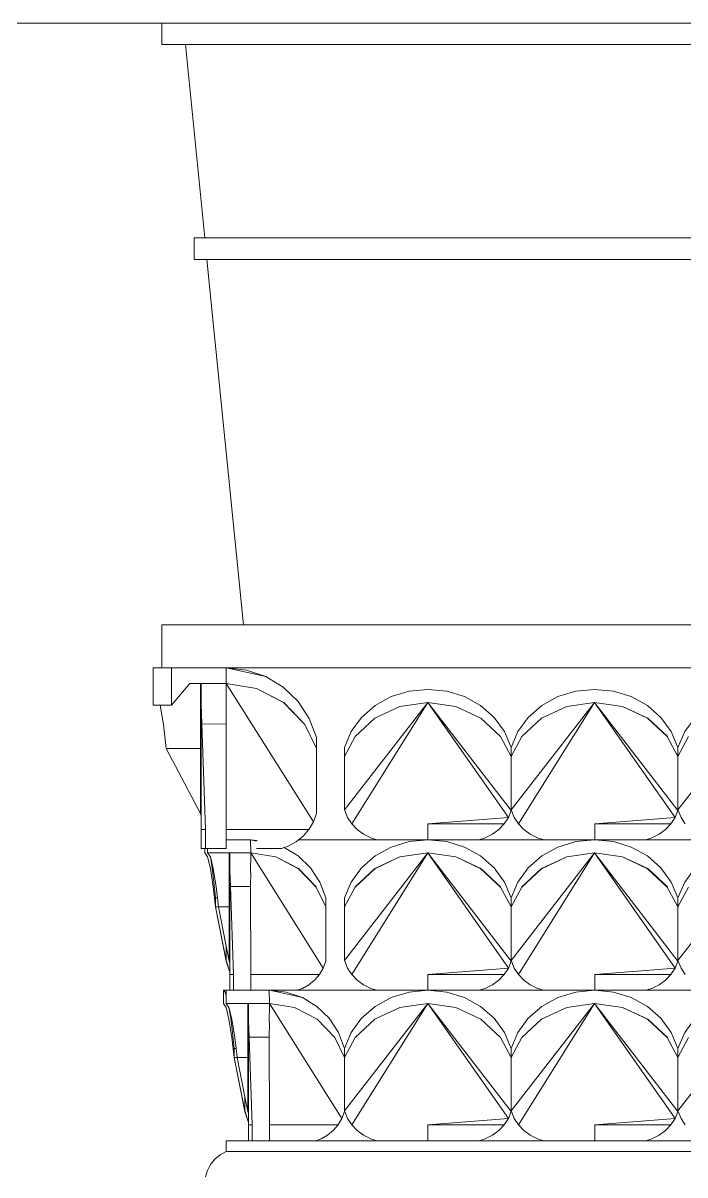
# Model space of a CAD drawing. Header units: millimetres. Extents: x -667 to -468, y -723 to -475.
# Drawn here: x -643.892 to -643.6457, y -487.9737 to -487.5449 of the extents above; entities that cross this region are included whole.
import ezdxf

# ---------------------------------------------------------------- set-up
doc = ezdxf.new("R2010")
doc.units = ezdxf.units.MM
doc.layers.add('dinding', color=36, linetype='Continuous', lineweight=9)

msp = doc.modelspace()

# ---------------------------------------------------------------- linework, layer by layer
at = {"layer": 'dinding'}
for p, q in [((-643.94034, -487.54493), (-643.84034, -487.54493)), ((-643.84034, -487.55293), (-643.84034, -487.54493)), ((-643.84034, -487.54493), (-643.45624, -487.54493)), ((-643.84034, -487.54493), (-643.45624, -487.54493)), ((-643.84034, -487.55293), (-643.83154, -487.55293)), ((-643.83154, -487.55293), (-643.82434, -487.62493)), ((-643.83154, -487.55293), (-643.46504, -487.55293)), ((-643.82834, -487.63293), (-643.82834, -487.62493)), ((-643.82834, -487.62493), (-643.82434, -487.62493)), ((-643.82434, -487.62493), (-643.47224, -487.62493)), ((-643.82834, -487.63293), (-643.82354, -487.63293)), ((-643.82354, -487.63293), (-643.80994, -487.76893)), ((-643.82354, -487.63293), (-643.47304, -487.63293)), ((-643.84034, -487.78493), (-643.84034, -487.76893)), ((-643.84034, -487.76893), (-643.80994, -487.76893)), ((-643.80994, -487.76893), (-643.48664, -487.76893)), ((-643.84357, -487.79876), (-643.84357, -487.78493)), ((-643.84034, -487.78493), (-643.84357, -487.78493)), ((-643.84034, -487.78493), (-643.83674, -487.78493)), ((-643.83674, -487.79875), (-643.83674, -487.78493)), ((-643.83557, -487.78493), (-643.83674, -487.78493)), ((-643.83442, -487.78493), (-643.83557, -487.78493)), ((-643.82737, -487.78493), (-643.83442, -487.78493)), ((-643.82737, -487.78493), (-643.82565, -487.78494)), ((-643.82565, -487.78494), (-643.82446, -487.78493)), ((-643.82446, -487.78493), (-643.81651, -487.78493)), ((-643.81637, -487.78493), (-643.81651, -487.78493)), ((-643.81637, -487.78493), (-643.81637, -487.79076)), ((-643.81637, -487.78493), (-643.81632, -487.78493)), ((-643.81632, -487.78493), (-643.81634, -487.79077)), ((-643.81632, -487.78493), (-643.8088, -487.78574)), ((-643.8016, -487.78818), (-643.81632, -487.78493)), ((-643.48034, -487.78493), (-643.81632, -487.78493)), ((-643.8088, -487.78574), (-643.8016, -487.78818)), ((-643.82994, -487.79076), (-643.83674, -487.79875)), ((-643.82594, -487.79076), (-643.82994, -487.79076)), ((-643.82566, -487.80583), (-643.82594, -487.79076)), ((-643.82594, -487.8149), (-643.82594, -487.79076)), ((-643.82594, -487.79076), (-643.82568, -487.79755)), ((-643.82568, -487.79076), (-643.82594, -487.79076)), ((-643.81637, -487.79076), (-643.82568, -487.79076)), ((-643.82568, -487.79076), (-643.82568, -487.79755)), ((-643.81637, -487.79076), (-643.81636, -487.79951)), ((-643.81634, -487.79077), (-643.8051, -487.79255)), ((-643.81634, -487.79077), (-643.80512, -487.79258)), ((-643.78392, -487.8422), (-643.81634, -487.79077)), ((-643.8016, -487.78818), (-643.79511, -487.79214)), ((-643.79511, -487.79214), (-643.78964, -487.79742)), ((-643.80512, -487.79258), (-643.79501, -487.79784)), ((-643.8051, -487.79255), (-643.79498, -487.7978)), ((-643.76094, -487.79894), (-643.75495, -487.79564)), ((-643.75495, -487.79564), (-643.74831, -487.7936)), ((-643.74831, -487.7936), (-643.74132, -487.79293)), ((-643.74132, -487.79293), (-643.73433, -487.7936)), ((-643.73433, -487.7936), (-643.72769, -487.79564)), ((-643.72769, -487.79564), (-643.7217, -487.79894)), ((-643.69891, -487.79894), (-643.69292, -487.79564)), ((-643.69292, -487.79564), (-643.68627, -487.7936)), ((-643.68627, -487.7936), (-643.67929, -487.79293)), ((-643.67929, -487.79293), (-643.6723, -487.7936)), ((-643.6723, -487.7936), (-643.66565, -487.79564)), ((-643.66565, -487.79564), (-643.65966, -487.79894)), ((-643.84089, -487.79876), (-643.84357, -487.79876)), ((-643.84089, -487.79876), (-643.83674, -487.79875)), ((-643.84089, -487.79876), (-643.83974, -487.80599)), ((-643.82567, -487.79758), (-643.82568, -487.79755)), ((-643.82567, -487.7981), (-643.82567, -487.79758)), ((-643.82567, -487.7981), (-643.82566, -487.80583)), ((-643.82564, -487.79843), (-643.82538, -487.80582)), ((-643.81633, -487.80583), (-643.81633, -487.79948)), ((-643.79501, -487.79784), (-643.78707, -487.80601)), ((-643.79498, -487.7978), (-643.78705, -487.80599)), ((-643.78964, -487.79742), (-643.78546, -487.80377)), ((-643.74132, -487.79779), (-643.77234, -487.83779)), ((-643.74132, -487.79779), (-643.76964, -487.84303)), ((-643.76599, -487.80334), (-643.76094, -487.79894)), ((-643.76106, -487.80366), (-643.75172, -487.79928)), ((-643.76104, -487.80369), (-643.75171, -487.7993)), ((-643.75172, -487.79928), (-643.74132, -487.79779)), ((-643.75171, -487.7993), (-643.75172, -487.79928)), ((-643.74132, -487.79779), (-643.75171, -487.7993)), ((-643.74132, -487.79779), (-643.73092, -487.79928)), ((-643.74132, -487.79779), (-643.73094, -487.7993)), ((-643.71137, -487.84065), (-643.74132, -487.79779)), ((-643.7103, -487.83806), (-643.74132, -487.79779)), ((-643.73094, -487.7993), (-643.73092, -487.79928)), ((-643.73094, -487.7993), (-643.72161, -487.80369)), ((-643.73092, -487.79928), (-643.72158, -487.80366)), ((-643.7217, -487.79894), (-643.71665, -487.80334)), ((-643.67929, -487.79779), (-643.7103, -487.83779)), ((-643.67929, -487.79779), (-643.70761, -487.84303)), ((-643.70396, -487.80334), (-643.69891, -487.79894)), ((-643.69903, -487.80366), (-643.68969, -487.79928)), ((-643.699, -487.80369), (-643.68967, -487.7993)), ((-643.68969, -487.79928), (-643.67929, -487.79779)), ((-643.68967, -487.7993), (-643.68969, -487.79928)), ((-643.67929, -487.79779), (-643.68967, -487.7993)), ((-643.67929, -487.79779), (-643.66888, -487.79928)), ((-643.67929, -487.79779), (-643.6689, -487.7993)), ((-643.64934, -487.84065), (-643.67929, -487.79779)), ((-643.64827, -487.83806), (-643.67929, -487.79779)), ((-643.6689, -487.7993), (-643.66888, -487.79928)), ((-643.6689, -487.7993), (-643.65957, -487.80369)), ((-643.66888, -487.79928), (-643.65955, -487.80366)), ((-643.65966, -487.79894), (-643.65462, -487.80334)), ((-643.61725, -487.79779), (-643.64827, -487.83779)), ((-643.78546, -487.80377), (-643.78277, -487.81089)), ((-643.76985, -487.80863), (-643.76599, -487.80334)), ((-643.76838, -487.81048), (-643.76106, -487.80366)), ((-643.76836, -487.8105), (-643.76104, -487.80369)), ((-643.76104, -487.80369), (-643.76106, -487.80366)), ((-643.72161, -487.80369), (-643.72158, -487.80366)), ((-643.72161, -487.80369), (-643.71428, -487.8105)), ((-643.72158, -487.80366), (-643.71426, -487.81048)), ((-643.71665, -487.80334), (-643.71279, -487.80863)), ((-643.70782, -487.80863), (-643.70396, -487.80334)), ((-643.70635, -487.81048), (-643.69903, -487.80366)), ((-643.70633, -487.8105), (-643.699, -487.80369)), ((-643.699, -487.80369), (-643.69903, -487.80366)), ((-643.65957, -487.80369), (-643.65955, -487.80366)), ((-643.65957, -487.80369), (-643.65224, -487.8105)), ((-643.65955, -487.80366), (-643.65223, -487.81048)), ((-643.65462, -487.80334), (-643.65076, -487.80863)), ((-643.64578, -487.80863), (-643.64192, -487.80334)), ((-643.83974, -487.80599), (-643.83874, -487.8149)), ((-643.82538, -487.80582), (-643.82566, -487.80583)), ((-643.82566, -487.80583), (-643.82566, -487.83999)), ((-643.82538, -487.80582), (-643.82401, -487.84505)), ((-643.82538, -487.80582), (-643.81633, -487.80583)), ((-643.81633, -487.84505), (-643.81633, -487.80583)), ((-643.78277, -487.81491), (-643.78707, -487.80601)), ((-643.78705, -487.80599), (-643.78277, -487.81491)), ((-643.77234, -487.81456), (-643.76985, -487.80863)), ((-643.71279, -487.80863), (-643.7103, -487.81456)), ((-643.7103, -487.81456), (-643.70782, -487.80863)), ((-643.65076, -487.80863), (-643.64827, -487.81456)), ((-643.64827, -487.81456), (-643.64578, -487.80863)), ((-643.78277, -487.81491), (-643.78277, -487.81089)), ((-643.77234, -487.81791), (-643.76836, -487.8105)), ((-643.76836, -487.8105), (-643.76838, -487.81048)), ((-643.71428, -487.8105), (-643.71426, -487.81048)), ((-643.7103, -487.81791), (-643.71428, -487.8105)), ((-643.7103, -487.81791), (-643.70633, -487.8105)), ((-643.70633, -487.8105), (-643.70635, -487.81048)), ((-643.65224, -487.8105), (-643.65223, -487.81048)), ((-643.64827, -487.81791), (-643.65224, -487.8105)), ((-643.64827, -487.81791), (-643.6443, -487.8105)), ((-643.82594, -487.8149), (-643.83874, -487.8149)), ((-643.83874, -487.8149), (-643.82594, -487.83908)), ((-643.82594, -487.83908), (-643.82594, -487.8149)), ((-643.78277, -487.81491), (-643.78277, -487.83909)), ((-643.77234, -487.81791), (-643.77234, -487.81456)), ((-643.77234, -487.83779), (-643.77234, -487.81791)), ((-643.7103, -487.81791), (-643.7103, -487.81456)), ((-643.7103, -487.83779), (-643.7103, -487.81791)), ((-643.64827, -487.81791), (-643.64827, -487.81456)), ((-643.64827, -487.83779), (-643.64827, -487.81791)), ((-643.82566, -487.83999), (-643.82594, -487.83908)), ((-643.78392, -487.8422), (-643.78277, -487.83909)), ((-643.78277, -487.83909), (-643.78271, -487.83876)), ((-643.77228, -487.83806), (-643.77234, -487.83779)), ((-643.77121, -487.84065), (-643.77228, -487.83806)), ((-643.71137, -487.84065), (-643.7103, -487.83806)), ((-643.71025, -487.83806), (-643.7103, -487.83779)), ((-643.7103, -487.83779), (-643.7103, -487.83806)), ((-643.7103, -487.83806), (-643.71028, -487.83793)), ((-643.70917, -487.84065), (-643.71025, -487.83806)), ((-643.64934, -487.84065), (-643.64827, -487.83806)), ((-643.64822, -487.83806), (-643.64827, -487.83779)), ((-643.64827, -487.83779), (-643.64827, -487.83806)), ((-643.64827, -487.83806), (-643.64824, -487.83793)), ((-643.64714, -487.84065), (-643.64822, -487.83806)), ((-643.82566, -487.83999), (-643.82566, -487.84505)), ((-643.78392, -487.8422), (-643.78563, -487.84505)), ((-643.76964, -487.84303), (-643.77121, -487.84065)), ((-643.76764, -487.84512), (-643.76964, -487.84303)), ((-643.71137, -487.84065), (-643.7413, -487.84303)), ((-643.7413, -487.84303), (-643.74129, -487.84893)), ((-643.71294, -487.84303), (-643.7413, -487.84303)), ((-643.71494, -487.84512), (-643.71294, -487.84303)), ((-643.71137, -487.84065), (-643.71294, -487.84303)), ((-643.70761, -487.84303), (-643.70917, -487.84065)), ((-643.70561, -487.84512), (-643.70761, -487.84303)), ((-643.64934, -487.84065), (-643.67926, -487.84303)), ((-643.67926, -487.84303), (-643.67926, -487.84893)), ((-643.65091, -487.84303), (-643.67926, -487.84303)), ((-643.65291, -487.84512), (-643.65091, -487.84303)), ((-643.64934, -487.84065), (-643.65091, -487.84303)), ((-643.64558, -487.84303), (-643.64714, -487.84065)), ((-643.82566, -487.84505), (-643.82565, -487.85213)), ((-643.82401, -487.84505), (-643.82566, -487.84505)), ((-643.82401, -487.84505), (-643.82402, -487.85213)), ((-643.78563, -487.84505), (-643.81633, -487.84505)), ((-643.81633, -487.84893), (-643.81633, -487.84505)), ((-643.78947, -487.84893), (-643.78779, -487.84757)), ((-643.78779, -487.84757), (-643.78563, -487.84505)), ((-643.76527, -487.84687), (-643.76764, -487.84512)), ((-643.76259, -487.84821), (-643.76527, -487.84687)), ((-643.72, -487.84821), (-643.71732, -487.84687)), ((-643.71732, -487.84687), (-643.71494, -487.84512)), ((-643.70323, -487.84687), (-643.70561, -487.84512)), ((-643.70055, -487.84821), (-643.70323, -487.84687)), ((-643.65797, -487.84821), (-643.65529, -487.84687)), ((-643.65529, -487.84687), (-643.65291, -487.84512)), ((-643.82434, -487.85213), (-643.82565, -487.85213)), ((-643.82434, -487.85379), (-643.82434, -487.85213)), ((-643.82402, -487.85213), (-643.82434, -487.85213)), ((-643.82327, -487.85213), (-643.82402, -487.85213)), ((-643.82327, -487.85213), (-643.82327, -487.85379)), ((-643.82327, -487.85213), (-643.81633, -487.85213)), ((-643.80727, -487.84893), (-643.81633, -487.84893)), ((-643.81633, -487.85213), (-643.81633, -487.84893)), ((-643.80727, -487.84893), (-643.80725, -487.85379)), ((-643.80724, -487.84894), (-643.80727, -487.84893)), ((-643.80724, -487.84894), (-643.8049, -487.84919)), ((-643.80507, -487.84942), (-643.80724, -487.84894)), ((-643.80509, -487.85213), (-643.79577, -487.85213)), ((-643.79577, -487.85213), (-643.79474, -487.85178)), ((-643.79474, -487.85178), (-643.79327, -487.85127)), ((-643.79474, -487.85178), (-643.78956, -487.85494)), ((-643.79327, -487.85127), (-643.79037, -487.84966)), ((-643.79037, -487.84966), (-643.78947, -487.84893)), ((-643.78947, -487.84893), (-643.76028, -487.84893)), ((-643.76028, -487.84893), (-643.76259, -487.84821)), ((-643.76094, -487.85494), (-643.75495, -487.85164)), ((-643.76028, -487.84893), (-643.74132, -487.84893)), ((-643.75495, -487.85164), (-643.74831, -487.84961)), ((-643.74831, -487.84961), (-643.74132, -487.84893)), ((-643.74132, -487.84893), (-643.74129, -487.84893)), ((-643.74129, -487.84893), (-643.72231, -487.84893)), ((-643.74129, -487.84893), (-643.73433, -487.84961)), ((-643.73433, -487.84961), (-643.72769, -487.85164)), ((-643.72769, -487.85164), (-643.7217, -487.85494)), ((-643.72231, -487.84893), (-643.72, -487.84821)), ((-643.72231, -487.84893), (-643.69824, -487.84893)), ((-643.69824, -487.84893), (-643.70055, -487.84821)), ((-643.69891, -487.85494), (-643.69292, -487.85164)), ((-643.69824, -487.84893), (-643.67929, -487.84893)), ((-643.69292, -487.85164), (-643.68627, -487.84961)), ((-643.68627, -487.84961), (-643.67929, -487.84893)), ((-643.67929, -487.84893), (-643.67926, -487.84893)), ((-643.67926, -487.84893), (-643.66028, -487.84893)), ((-643.67926, -487.84893), (-643.6723, -487.84961)), ((-643.6723, -487.84961), (-643.66565, -487.85164)), ((-643.66565, -487.85164), (-643.65966, -487.85494)), ((-643.66028, -487.84893), (-643.65797, -487.84821)), ((-643.66028, -487.84893), (-643.63621, -487.84893)), ((-643.82335, -487.85528), (-643.82434, -487.85379)), ((-643.82226, -487.85966), (-643.82335, -487.85528)), ((-643.81525, -487.85379), (-643.82327, -487.85379)), ((-643.82327, -487.85379), (-643.82226, -487.85528)), ((-643.82226, -487.85528), (-643.82117, -487.85966)), ((-643.82163, -487.85934), (-643.82226, -487.85528)), ((-643.81502, -487.86635), (-643.81525, -487.85379)), ((-643.81525, -487.85379), (-643.81503, -487.85947)), ((-643.81503, -487.85379), (-643.81525, -487.85379)), ((-643.81525, -487.85379), (-643.81525, -487.87391)), ((-643.80725, -487.85379), (-643.81503, -487.85379)), ((-643.81503, -487.85379), (-643.81503, -487.85947)), ((-643.80725, -487.85379), (-643.80727, -487.86108)), ((-643.80725, -487.85379), (-643.79788, -487.85528)), ((-643.80725, -487.85379), (-643.7979, -487.8553)), ((-643.78023, -487.89666), (-643.80725, -487.85379)), ((-643.7979, -487.8553), (-643.78947, -487.85969)), ((-643.79788, -487.85528), (-643.78945, -487.85966)), ((-643.78956, -487.85494), (-643.785, -487.85934)), ((-643.74132, -487.85379), (-643.77234, -487.89379)), ((-643.74132, -487.85379), (-643.76964, -487.89903)), ((-643.76599, -487.85934), (-643.76094, -487.85494)), ((-643.76106, -487.85966), (-643.75172, -487.85528)), ((-643.76104, -487.85969), (-643.75171, -487.8553)), ((-643.75172, -487.85528), (-643.74132, -487.85379)), ((-643.75171, -487.8553), (-643.75172, -487.85528)), ((-643.74132, -487.85379), (-643.75171, -487.8553)), ((-643.74132, -487.85379), (-643.73092, -487.85528)), ((-643.74132, -487.85379), (-643.73094, -487.8553)), ((-643.71137, -487.89666), (-643.74132, -487.85379)), ((-643.7103, -487.89406), (-643.74132, -487.85379)), ((-643.73094, -487.8553), (-643.73092, -487.85528)), ((-643.73094, -487.8553), (-643.72161, -487.85969)), ((-643.73092, -487.85528), (-643.72158, -487.85966)), ((-643.7217, -487.85494), (-643.71665, -487.85934)), ((-643.67929, -487.85379), (-643.7103, -487.89379)), ((-643.67929, -487.85379), (-643.70761, -487.89903)), ((-643.70396, -487.85934), (-643.69891, -487.85494)), ((-643.69903, -487.85966), (-643.68969, -487.85528)), ((-643.699, -487.85969), (-643.68967, -487.8553)), ((-643.68969, -487.85528), (-643.67929, -487.85379)), ((-643.68967, -487.8553), (-643.68969, -487.85528)), ((-643.67929, -487.85379), (-643.68967, -487.8553)), ((-643.67929, -487.85379), (-643.66888, -487.85528)), ((-643.67929, -487.85379), (-643.6689, -487.8553)), ((-643.64934, -487.89666), (-643.67929, -487.85379)), ((-643.64827, -487.89406), (-643.67929, -487.85379)), ((-643.6689, -487.8553), (-643.66888, -487.85528)), ((-643.6689, -487.8553), (-643.65957, -487.85969)), ((-643.66888, -487.85528), (-643.65955, -487.85966)), ((-643.65966, -487.85494), (-643.65462, -487.85934)), ((-643.61725, -487.85379), (-643.64827, -487.89379)), ((-643.82118, -487.86648), (-643.82226, -487.85966)), ((-643.82095, -487.86463), (-643.82163, -487.85934)), ((-643.82117, -487.85966), (-643.82009, -487.86648)), ((-643.81501, -487.85988), (-643.81503, -487.85947)), ((-643.81503, -487.85991), (-643.81501, -487.85988)), ((-643.81503, -487.86018), (-643.81503, -487.85991)), ((-643.81503, -487.86018), (-643.815, -487.86019)), ((-643.81502, -487.86635), (-643.81501, -487.86038)), ((-643.815, -487.86019), (-643.81501, -487.86034)), ((-643.81501, -487.86038), (-643.81501, -487.86034)), ((-643.81501, -487.86038), (-643.81479, -487.86634)), ((-643.78947, -487.85969), (-643.78286, -487.8665)), ((-643.78945, -487.85966), (-643.78284, -487.86648)), ((-643.785, -487.85934), (-643.78152, -487.86463)), ((-643.76985, -487.86463), (-643.76599, -487.85934)), ((-643.76838, -487.86648), (-643.76106, -487.85966)), ((-643.76836, -487.8665), (-643.76104, -487.85969)), ((-643.76104, -487.85969), (-643.76106, -487.85966)), ((-643.72161, -487.85969), (-643.72158, -487.85966)), ((-643.72161, -487.85969), (-643.71428, -487.8665)), ((-643.72158, -487.85966), (-643.71426, -487.86648)), ((-643.71665, -487.85934), (-643.71279, -487.86463)), ((-643.70782, -487.86463), (-643.70396, -487.85934)), ((-643.70635, -487.86648), (-643.69903, -487.85966)), ((-643.70633, -487.8665), (-643.699, -487.85969)), ((-643.699, -487.85969), (-643.69903, -487.85966)), ((-643.65957, -487.85969), (-643.65955, -487.85966)), ((-643.65957, -487.85969), (-643.65224, -487.8665)), ((-643.65955, -487.85966), (-643.65223, -487.86648)), ((-643.65462, -487.85934), (-643.65076, -487.86463)), ((-643.64578, -487.86463), (-643.64192, -487.85934)), ((-643.82034, -487.87056), (-643.82095, -487.86463)), ((-643.80727, -487.86635), (-643.80724, -487.86106)), ((-643.78152, -487.86463), (-643.77927, -487.87056)), ((-643.77234, -487.87056), (-643.76985, -487.86463)), ((-643.71279, -487.86463), (-643.7103, -487.87056)), ((-643.7103, -487.87056), (-643.70782, -487.86463)), ((-643.65076, -487.86463), (-643.64827, -487.87056)), ((-643.64827, -487.87056), (-643.64578, -487.86463)), ((-643.82034, -487.87391), (-643.82118, -487.86648)), ((-643.82009, -487.86648), (-643.81962, -487.87056)), ((-643.81479, -487.86634), (-643.81502, -487.86635)), ((-643.81502, -487.86635), (-643.81501, -487.89481)), ((-643.81479, -487.86634), (-643.81364, -487.89903)), ((-643.81479, -487.86634), (-643.80727, -487.86635)), ((-643.80727, -487.86635), (-643.80724, -487.89903)), ((-643.78284, -487.86648), (-643.78286, -487.8665)), ((-643.77927, -487.87391), (-643.78286, -487.8665)), ((-643.77234, -487.87391), (-643.76836, -487.8665)), ((-643.76836, -487.8665), (-643.76838, -487.86648)), ((-643.71428, -487.8665), (-643.71426, -487.86648)), ((-643.7103, -487.87391), (-643.71428, -487.8665)), ((-643.7103, -487.87391), (-643.70633, -487.8665)), ((-643.70633, -487.8665), (-643.70635, -487.86648)), ((-643.65224, -487.8665), (-643.65223, -487.86648)), ((-643.64827, -487.87391), (-643.65224, -487.8665)), ((-643.64827, -487.87391), (-643.6443, -487.8665)), ((-643.82034, -487.87391), (-643.82034, -487.87056)), ((-643.81962, -487.87056), (-643.82034, -487.87056)), ((-643.81962, -487.87056), (-643.81925, -487.87391)), ((-643.77927, -487.87391), (-643.77927, -487.87056)), ((-643.77234, -487.87391), (-643.77234, -487.87056)), ((-643.7103, -487.87391), (-643.7103, -487.87056)), ((-643.64827, -487.87391), (-643.64827, -487.87056)), ((-643.82034, -487.87391), (-643.81634, -487.89406)), ((-643.82034, -487.87391), (-643.81634, -487.89379)), ((-643.81925, -487.87391), (-643.82034, -487.87391)), ((-643.81925, -487.87391), (-643.81634, -487.88857)), ((-643.81525, -487.87391), (-643.81925, -487.87391)), ((-643.81525, -487.89406), (-643.81525, -487.87391)), ((-643.77927, -487.87391), (-643.77927, -487.89406)), ((-643.77234, -487.89379), (-643.77234, -487.87391)), ((-643.7103, -487.89379), (-643.7103, -487.87391)), ((-643.64827, -487.89379), (-643.64827, -487.87391)), ((-643.81634, -487.89379), (-643.81634, -487.88857)), ((-643.81634, -487.88857), (-643.81525, -487.89406)), ((-643.81626, -487.89406), (-643.81634, -487.89379)), ((-643.81634, -487.89406), (-643.81634, -487.89379)), ((-643.81554, -487.89666), (-643.81634, -487.89406)), ((-643.81554, -487.89652), (-643.81626, -487.89406)), ((-643.81501, -487.89481), (-643.81525, -487.89406)), ((-643.81501, -487.89481), (-643.81501, -487.89817)), ((-643.78023, -487.89666), (-643.77927, -487.89406)), ((-643.77927, -487.89406), (-643.77922, -487.89379)), ((-643.77228, -487.89406), (-643.77234, -487.89379)), ((-643.77121, -487.89665), (-643.77228, -487.89406)), ((-643.71137, -487.89666), (-643.7103, -487.89406)), ((-643.71025, -487.89406), (-643.7103, -487.89379)), ((-643.7103, -487.89379), (-643.7103, -487.89406)), ((-643.7103, -487.89406), (-643.71028, -487.89393)), ((-643.70917, -487.89665), (-643.71025, -487.89406)), ((-643.64934, -487.89666), (-643.64827, -487.89406)), ((-643.64822, -487.89406), (-643.64827, -487.89379)), ((-643.64827, -487.89379), (-643.64827, -487.89406)), ((-643.64827, -487.89406), (-643.64824, -487.89393)), ((-643.64714, -487.89665), (-643.64822, -487.89406)), ((-643.81554, -487.89666), (-643.81554, -487.89652)), ((-643.8155, -487.89666), (-643.81554, -487.89652)), ((-643.81554, -487.89666), (-643.81501, -487.89817)), ((-643.81501, -487.89817), (-643.8155, -487.89666)), ((-643.81501, -487.89817), (-643.81501, -487.89904)), ((-643.81364, -487.89903), (-643.81501, -487.89904)), ((-643.81501, -487.89904), (-643.81501, -487.90493)), ((-643.81364, -487.89903), (-643.81364, -487.90494)), ((-643.80725, -487.90493), (-643.80724, -487.89903)), ((-643.78165, -487.89903), (-643.80724, -487.89903)), ((-643.78346, -487.90113), (-643.78165, -487.89903)), ((-643.78023, -487.89666), (-643.78165, -487.89903)), ((-643.76964, -487.89903), (-643.77121, -487.89665)), ((-643.76764, -487.90113), (-643.76964, -487.89903)), ((-643.71137, -487.89666), (-643.7413, -487.89903)), ((-643.7413, -487.89903), (-643.74129, -487.90493)), ((-643.71294, -487.89903), (-643.7413, -487.89903)), ((-643.71494, -487.90113), (-643.71294, -487.89903)), ((-643.71137, -487.89666), (-643.71294, -487.89903)), ((-643.70761, -487.89903), (-643.70917, -487.89665)), ((-643.70561, -487.90113), (-643.70761, -487.89903)), ((-643.64934, -487.89666), (-643.67926, -487.89903)), ((-643.67926, -487.89903), (-643.67926, -487.90493)), ((-643.65091, -487.89903), (-643.67926, -487.89903)), ((-643.65291, -487.90113), (-643.65091, -487.89903)), ((-643.64934, -487.89666), (-643.65091, -487.89903)), ((-643.64558, -487.89903), (-643.64714, -487.89665)), ((-643.78802, -487.90422), (-643.7856, -487.90287)), ((-643.7856, -487.90287), (-643.78346, -487.90113)), ((-643.76527, -487.90287), (-643.76764, -487.90113)), ((-643.76259, -487.90421), (-643.76527, -487.90287)), ((-643.72, -487.90421), (-643.71732, -487.90287)), ((-643.71732, -487.90287), (-643.71494, -487.90113)), ((-643.70323, -487.90287), (-643.70561, -487.90113)), ((-643.70055, -487.90421), (-643.70323, -487.90287)), ((-643.65797, -487.90421), (-643.65529, -487.90287)), ((-643.65529, -487.90287), (-643.65291, -487.90113)), ((-643.81679, -487.90561), (-643.8174, -487.90493)), ((-643.8174, -487.90979), (-643.8174, -487.90493)), ((-643.81634, -487.90493), (-643.8174, -487.90493)), ((-643.81634, -487.90697), (-643.81679, -487.90561)), ((-643.81501, -487.90493), (-643.81634, -487.90493)), ((-643.81634, -487.90493), (-643.81634, -487.90697)), ((-643.81634, -487.90697), (-643.81634, -487.90979)), ((-643.81364, -487.90494), (-643.81501, -487.90493)), ((-643.81364, -487.90494), (-643.80725, -487.90493)), ((-643.80725, -487.90493), (-643.80034, -487.90493)), ((-643.80034, -487.90493), (-643.80031, -487.90979)), ((-643.80031, -487.90493), (-643.80034, -487.90493)), ((-643.80031, -487.90493), (-643.79403, -487.90561)), ((-643.78803, -487.90764), (-643.80031, -487.90493)), ((-643.80031, -487.90493), (-643.79011, -487.90493)), ((-643.79403, -487.90561), (-643.78803, -487.90764)), ((-643.79011, -487.90493), (-643.78802, -487.90422)), ((-643.79011, -487.90493), (-643.76028, -487.90493)), ((-643.78803, -487.90764), (-643.78262, -487.91094)), ((-643.76028, -487.90493), (-643.76259, -487.90421)), ((-643.76094, -487.91094), (-643.75495, -487.90764)), ((-643.76028, -487.90493), (-643.74132, -487.90493)), ((-643.75495, -487.90764), (-643.74831, -487.90561)), ((-643.74831, -487.90561), (-643.74132, -487.90493)), ((-643.74132, -487.90493), (-643.74129, -487.90493)), ((-643.74129, -487.90493), (-643.72231, -487.90493)), ((-643.74129, -487.90493), (-643.73433, -487.90561)), ((-643.73433, -487.90561), (-643.72769, -487.90764)), ((-643.72769, -487.90764), (-643.7217, -487.91094)), ((-643.72231, -487.90493), (-643.72, -487.90421)), ((-643.72231, -487.90493), (-643.69824, -487.90493)), ((-643.69824, -487.90493), (-643.70055, -487.90421)), ((-643.69891, -487.91094), (-643.69292, -487.90764)), ((-643.69824, -487.90493), (-643.67929, -487.90493)), ((-643.69292, -487.90764), (-643.68627, -487.90561)), ((-643.68627, -487.90561), (-643.67929, -487.90493)), ((-643.67929, -487.90493), (-643.67926, -487.90493)), ((-643.67926, -487.90493), (-643.66028, -487.90493)), ((-643.67926, -487.90493), (-643.6723, -487.90561)), ((-643.6723, -487.90561), (-643.66565, -487.90764)), ((-643.66565, -487.90764), (-643.65966, -487.91094)), ((-643.66028, -487.90493), (-643.65797, -487.90421)), ((-643.66028, -487.90493), (-643.63621, -487.90493)), ((-643.81642, -487.91128), (-643.8174, -487.90979)), ((-643.81533, -487.91566), (-643.81642, -487.91128)), ((-643.80831, -487.90979), (-643.81634, -487.90979)), ((-643.81634, -487.90979), (-643.81533, -487.91128)), ((-643.81533, -487.91128), (-643.81424, -487.91566)), ((-643.81469, -487.91534), (-643.81533, -487.91128)), ((-643.80809, -487.92234), (-643.80831, -487.90979)), ((-643.80831, -487.90979), (-643.80809, -487.91547)), ((-643.8081, -487.90979), (-643.80831, -487.90979)), ((-643.80831, -487.90979), (-643.80831, -487.92991)), ((-643.80031, -487.90979), (-643.8081, -487.90979)), ((-643.8081, -487.90979), (-643.80809, -487.91547)), ((-643.80031, -487.90979), (-643.80033, -487.91708)), ((-643.80031, -487.90979), (-643.79095, -487.91128)), ((-643.80031, -487.90979), (-643.79096, -487.9113)), ((-643.7733, -487.95266), (-643.80031, -487.90979)), ((-643.79096, -487.9113), (-643.78254, -487.91569)), ((-643.79095, -487.91128), (-643.78252, -487.91566)), ((-643.78262, -487.91094), (-643.77807, -487.91534)), ((-643.74132, -487.90979), (-643.77234, -487.94979)), ((-643.74132, -487.90979), (-643.76964, -487.95503)), ((-643.76599, -487.91534), (-643.76094, -487.91094)), ((-643.76106, -487.91566), (-643.75172, -487.91128)), ((-643.76104, -487.91569), (-643.75171, -487.9113)), ((-643.75172, -487.91128), (-643.74132, -487.90979)), ((-643.75171, -487.9113), (-643.75172, -487.91128)), ((-643.74132, -487.90979), (-643.75171, -487.9113)), ((-643.74132, -487.90979), (-643.73092, -487.91128)), ((-643.74132, -487.90979), (-643.73094, -487.9113)), ((-643.71137, -487.95266), (-643.74132, -487.90979)), ((-643.7103, -487.95006), (-643.74132, -487.90979)), ((-643.73094, -487.9113), (-643.73092, -487.91128)), ((-643.73094, -487.9113), (-643.72161, -487.91569)), ((-643.73092, -487.91128), (-643.72158, -487.91566)), ((-643.7217, -487.91094), (-643.71665, -487.91534)), ((-643.67929, -487.90979), (-643.7103, -487.94979)), ((-643.67929, -487.90979), (-643.70761, -487.95503)), ((-643.70396, -487.91534), (-643.69891, -487.91094)), ((-643.69903, -487.91566), (-643.68969, -487.91128)), ((-643.699, -487.91569), (-643.68967, -487.9113)), ((-643.68969, -487.91128), (-643.67929, -487.90979)), ((-643.68967, -487.9113), (-643.68969, -487.91128)), ((-643.67929, -487.90979), (-643.68967, -487.9113)), ((-643.67929, -487.90979), (-643.66888, -487.91128)), ((-643.67929, -487.90979), (-643.6689, -487.9113)), ((-643.64934, -487.95266), (-643.67929, -487.90979)), ((-643.64827, -487.95006), (-643.67929, -487.90979)), ((-643.6689, -487.9113), (-643.66888, -487.91128)), ((-643.6689, -487.9113), (-643.65957, -487.91569)), ((-643.66888, -487.91128), (-643.65955, -487.91566)), ((-643.65966, -487.91094), (-643.65462, -487.91534)), ((-643.61725, -487.90979), (-643.64827, -487.94979)), ((-643.81424, -487.92248), (-643.81533, -487.91566)), ((-643.81401, -487.92063), (-643.81469, -487.91534)), ((-643.81424, -487.91566), (-643.81315, -487.92248)), ((-643.80808, -487.91588), (-643.80809, -487.91547)), ((-643.80809, -487.91591), (-643.80808, -487.91588)), ((-643.80809, -487.91617), (-643.80809, -487.91591)), ((-643.80809, -487.91617), (-643.80807, -487.91618)), ((-643.80809, -487.92234), (-643.80808, -487.91638)), ((-643.80807, -487.91618), (-643.80808, -487.91634)), ((-643.80808, -487.91638), (-643.80808, -487.91634)), ((-643.80808, -487.91638), (-643.80785, -487.92234)), ((-643.78254, -487.91569), (-643.77592, -487.9225)), ((-643.78252, -487.91566), (-643.77591, -487.92248)), ((-643.77807, -487.91534), (-643.77458, -487.92063)), ((-643.76985, -487.92063), (-643.76599, -487.91534)), ((-643.76838, -487.92248), (-643.76106, -487.91566)), ((-643.76836, -487.9225), (-643.76104, -487.91569)), ((-643.76104, -487.91569), (-643.76106, -487.91566)), ((-643.72161, -487.91569), (-643.72158, -487.91566)), ((-643.72161, -487.91569), (-643.71428, -487.9225)), ((-643.72158, -487.91566), (-643.71426, -487.92248)), ((-643.71665, -487.91534), (-643.71279, -487.92063)), ((-643.70782, -487.92063), (-643.70396, -487.91534)), ((-643.70635, -487.92248), (-643.69903, -487.91566)), ((-643.70633, -487.9225), (-643.699, -487.91569)), ((-643.699, -487.91569), (-643.69903, -487.91566)), ((-643.65957, -487.91569), (-643.65955, -487.91566)), ((-643.65957, -487.91569), (-643.65224, -487.9225)), ((-643.65955, -487.91566), (-643.65223, -487.92248)), ((-643.65462, -487.91534), (-643.65076, -487.92063)), ((-643.64578, -487.92063), (-643.64192, -487.91534)), ((-643.8134, -487.92656), (-643.81401, -487.92063)), ((-643.80033, -487.92234), (-643.80031, -487.91705)), ((-643.77458, -487.92063), (-643.77234, -487.92656)), ((-643.77234, -487.92656), (-643.76985, -487.92063)), ((-643.71279, -487.92063), (-643.7103, -487.92656)), ((-643.7103, -487.92656), (-643.70782, -487.92063)), ((-643.65076, -487.92063), (-643.64827, -487.92656)), ((-643.64827, -487.92656), (-643.64578, -487.92063)), ((-643.8134, -487.92991), (-643.81424, -487.92248)), ((-643.81315, -487.92248), (-643.81269, -487.92656)), ((-643.80785, -487.92234), (-643.80809, -487.92234)), ((-643.80809, -487.92234), (-643.80808, -487.95081)), ((-643.80785, -487.92234), (-643.80671, -487.95503)), ((-643.80785, -487.92234), (-643.80033, -487.92234)), ((-643.80033, -487.92234), (-643.80031, -487.95503)), ((-643.77591, -487.92248), (-643.77592, -487.9225)), ((-643.77234, -487.92991), (-643.77592, -487.9225)), ((-643.77234, -487.92991), (-643.76836, -487.9225)), ((-643.76836, -487.9225), (-643.76838, -487.92248)), ((-643.71428, -487.9225), (-643.71426, -487.92248)), ((-643.7103, -487.92991), (-643.71428, -487.9225)), ((-643.7103, -487.92991), (-643.70633, -487.9225)), ((-643.70633, -487.9225), (-643.70635, -487.92248)), ((-643.65224, -487.9225), (-643.65223, -487.92248)), ((-643.64827, -487.92991), (-643.65224, -487.9225)), ((-643.64827, -487.92991), (-643.6443, -487.9225)), ((-643.8134, -487.92991), (-643.8134, -487.92656)), ((-643.81269, -487.92656), (-643.8134, -487.92656)), ((-643.81269, -487.92656), (-643.81231, -487.92991)), ((-643.77234, -487.92991), (-643.77234, -487.92656)), ((-643.7103, -487.92991), (-643.7103, -487.92656)), ((-643.64827, -487.92991), (-643.64827, -487.92656)), ((-643.8134, -487.92991), (-643.8094, -487.95006)), ((-643.8134, -487.92991), (-643.8094, -487.94979)), ((-643.81231, -487.92991), (-643.8134, -487.92991)), ((-643.81231, -487.92991), (-643.8094, -487.94457)), ((-643.80831, -487.92991), (-643.81231, -487.92991)), ((-643.80831, -487.95006), (-643.80831, -487.92991)), ((-643.77234, -487.94979), (-643.77234, -487.92991)), ((-643.7103, -487.94979), (-643.7103, -487.92991)), ((-643.64827, -487.94979), (-643.64827, -487.92991)), ((-643.8094, -487.94979), (-643.8094, -487.94457)), ((-643.8094, -487.94457), (-643.80831, -487.95006)), ((-643.80933, -487.95006), (-643.8094, -487.94979)), ((-643.8094, -487.95006), (-643.8094, -487.94979)), ((-643.8086, -487.95265), (-643.8094, -487.95006)), ((-643.80861, -487.95252), (-643.80933, -487.95006)), ((-643.80808, -487.95081), (-643.80831, -487.95006)), ((-643.80808, -487.95081), (-643.80808, -487.95417)), ((-643.7733, -487.95266), (-643.77234, -487.95006)), ((-643.77228, -487.95006), (-643.77234, -487.94979)), ((-643.77234, -487.94979), (-643.77234, -487.95006)), ((-643.77234, -487.95006), (-643.77231, -487.94992)), ((-643.77121, -487.95265), (-643.77228, -487.95006)), ((-643.71137, -487.95266), (-643.7103, -487.95006)), ((-643.71025, -487.95006), (-643.7103, -487.94979)), ((-643.7103, -487.94979), (-643.7103, -487.95006)), ((-643.7103, -487.95006), (-643.71028, -487.94993)), ((-643.70917, -487.95265), (-643.71025, -487.95006)), ((-643.64934, -487.95266), (-643.64827, -487.95006)), ((-643.64822, -487.95006), (-643.64827, -487.94979)), ((-643.64827, -487.94979), (-643.64827, -487.95006)), ((-643.64827, -487.95006), (-643.64824, -487.94993)), ((-643.64714, -487.95265), (-643.64822, -487.95006)), ((-643.8086, -487.95265), (-643.80861, -487.95252)), ((-643.80856, -487.95265), (-643.80861, -487.95252)), ((-643.8086, -487.95265), (-643.80808, -487.95417)), ((-643.80808, -487.95417), (-643.80856, -487.95265)), ((-643.80808, -487.95417), (-643.80808, -487.95503)), ((-643.80808, -487.95503), (-643.80808, -487.96093)), ((-643.80671, -487.95503), (-643.80808, -487.95503)), ((-643.80671, -487.95503), (-643.80671, -487.96093)), ((-643.77472, -487.95503), (-643.80031, -487.95503)), ((-643.80031, -487.96093), (-643.80031, -487.95503)), ((-643.77652, -487.95713), (-643.77472, -487.95503)), ((-643.7733, -487.95266), (-643.77472, -487.95503)), ((-643.76964, -487.95503), (-643.77121, -487.95265)), ((-643.76764, -487.95713), (-643.76964, -487.95503)), ((-643.71137, -487.95266), (-643.7413, -487.95503)), ((-643.7413, -487.95503), (-643.74129, -487.96093)), ((-643.71294, -487.95503), (-643.7413, -487.95503)), ((-643.71494, -487.95713), (-643.71294, -487.95503)), ((-643.71137, -487.95266), (-643.71294, -487.95503)), ((-643.70761, -487.95503), (-643.70917, -487.95265)), ((-643.70561, -487.95713), (-643.70761, -487.95503)), ((-643.64934, -487.95266), (-643.67926, -487.95503)), ((-643.67926, -487.95503), (-643.67926, -487.96093)), ((-643.65091, -487.95503), (-643.67926, -487.95503)), ((-643.65291, -487.95713), (-643.65091, -487.95503)), ((-643.64934, -487.95266), (-643.65091, -487.95503)), ((-643.64558, -487.95503), (-643.64714, -487.95265)), ((-643.78109, -487.96021), (-643.77867, -487.95887)), ((-643.77867, -487.95887), (-643.77652, -487.95713)), ((-643.76527, -487.95887), (-643.76764, -487.95713)), ((-643.76259, -487.96021), (-643.76527, -487.95887)), ((-643.72, -487.96021), (-643.71732, -487.95887)), ((-643.71732, -487.95887), (-643.71494, -487.95713)), ((-643.70323, -487.95887), (-643.70561, -487.95713)), ((-643.70055, -487.96021), (-643.70323, -487.95887)), ((-643.65797, -487.96021), (-643.65529, -487.95887)), ((-643.65529, -487.95887), (-643.65291, -487.95713)), ((-643.81634, -487.96493), (-643.81634, -487.96093)), ((-643.80808, -487.96093), (-643.81634, -487.96093)), ((-643.8078, -487.96093), (-643.80808, -487.96093)), ((-643.80671, -487.96093), (-643.8078, -487.96093)), ((-643.80671, -487.96093), (-643.8014, -487.96093)), ((-643.8014, -487.96093), (-643.80031, -487.96093)), ((-643.80031, -487.96093), (-643.78317, -487.96093)), ((-643.78317, -487.96093), (-643.78109, -487.96021)), ((-643.78317, -487.96093), (-643.76028, -487.96093)), ((-643.76028, -487.96093), (-643.76259, -487.96021)), ((-643.76028, -487.96093), (-643.74129, -487.96093)), ((-643.74129, -487.96093), (-643.72231, -487.96093)), ((-643.72231, -487.96093), (-643.72, -487.96021)), ((-643.72231, -487.96093), (-643.69824, -487.96093)), ((-643.69824, -487.96093), (-643.70055, -487.96021)), ((-643.69824, -487.96093), (-643.67926, -487.96093)), ((-643.67926, -487.96093), (-643.66028, -487.96093)), ((-643.66028, -487.96093), (-643.65797, -487.96021)), ((-643.66028, -487.96093), (-643.63621, -487.96093)), ((-643.82215, -487.96972), (-643.82054, -487.96775)), ((-643.82054, -487.96775), (-643.81858, -487.96613)), ((-643.81858, -487.96613), (-643.81634, -487.96493)), ((-643.48024, -487.96493), (-643.81634, -487.96493)), ((-643.82409, -487.9744), (-643.82335, -487.97196)), ((-643.82335, -487.97196), (-643.82215, -487.96972))]:
    msp.add_line(p, q, dxfattribs=at)

doc.saveas('drawing.dxf')
